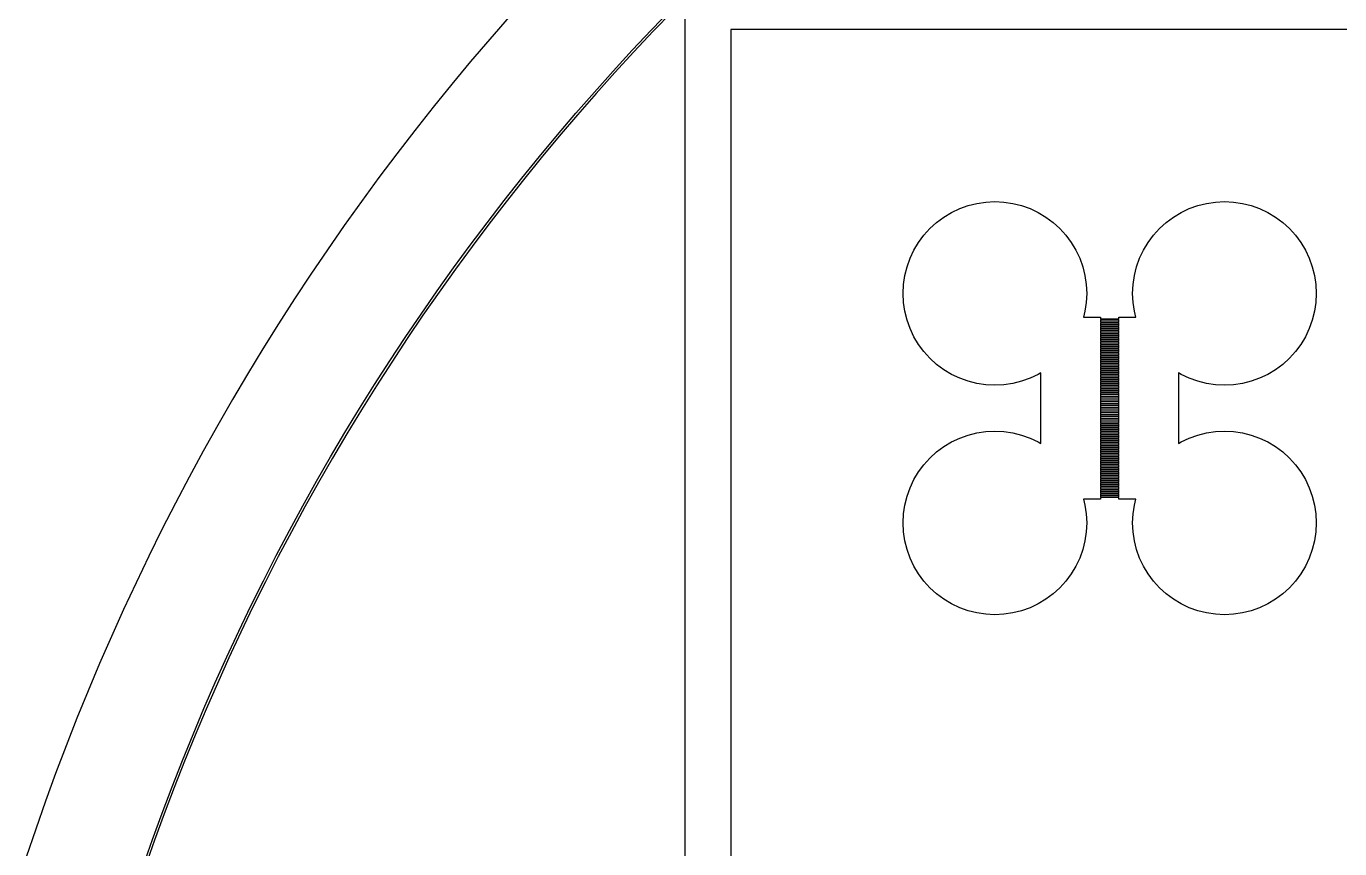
# Model space of a CAD drawing. Extents: x -18 to 85, y -20 to 85.
# Drawn here: x -17.6 to 11.01, y 48.9 to 66.82 of the extents above; entities that cross this region are included whole.
import ezdxf

# ---------------------------------------------------------------- set-up
doc = ezdxf.new("R2010")
doc.units = 0

msp = doc.modelspace()

# ---------------------------------------------------------------- linework, layer by layer
for p, q in [((-3.25, -2.75), (-3.25, 67.25)), ((-7.07965, 67.0268), (-7.50346, 66.5416)), ((-3.98045, 66.7443), (-3.55443, 67.1863)), ((-3.51865, 67.1514), (-3.94424, 66.7098)), ((-4.40103, 66.2971), (-3.98045, 66.7443)), ((-3.94424, 66.7098), (-4.3644, 66.263)), ((66.75, 66.75), (-2.25, 66.75)), ((-2.25, 66.75), (-2.25, -2.25)), ((-7.50346, 66.5416), (-7.92128, 66.0511)), ((-4.81607, 65.8447), (-4.40103, 66.2971)), ((-4.3644, 66.263), (-4.77902, 65.8112)), ((-7.92128, 66.0511), (-8.33304, 65.5556)), ((-5.22554, 65.3873), (-4.81607, 65.8447)), ((-4.77902, 65.8112), (-5.18808, 65.3542)), ((-8.33304, 65.5556), (-8.73869, 65.0551)), ((-5.62936, 64.925), (-5.22554, 65.3873)), ((-5.18808, 65.3542), (-5.59151, 64.8923)), ((-8.73869, 65.0551), (-9.13818, 64.5497)), ((-6.02748, 64.4577), (-5.62936, 64.925)), ((-5.59151, 64.8923), (-5.98923, 64.4255)), ((-9.13818, 64.5497), (-9.53143, 64.0393)), ((-6.41985, 63.9855), (-6.02748, 64.4577)), ((-5.98923, 64.4255), (-6.3812, 63.9538)), ((-9.53143, 64.0393), (-9.9184, 63.5242)), ((-6.80638, 63.5086), (-6.41985, 63.9855)), ((-6.3812, 63.9538), (-6.76733, 63.4773)), ((-9.9184, 63.5242), (-10.299, 63.0044)), ((-7.18703, 63.0269), (-6.80638, 63.5086)), ((-6.76733, 63.4773), (-7.14761, 62.9962)), ((-10.299, 63.0044), (-10.6732, 62.4799)), ((-7.56174, 62.5407), (-7.18703, 63.0269)), ((-7.14761, 62.9962), (-7.52194, 62.5104)), ((2.91943, 62.9139), (3.10983, 62.9616)), ((3.10983, 62.9616), (3.30397, 62.9904)), ((3.30397, 62.9904), (3.5, 63)), ((3.5, 63), (3.69604, 62.9904)), ((3.69604, 62.9904), (3.89018, 62.9616)), ((3.89018, 62.9616), (4.08058, 62.9139)), ((7.91942, 62.9139), (8.10982, 62.9616)), ((8.10982, 62.9616), (8.30396, 62.9904)), ((8.30396, 62.9904), (8.5, 63)), ((8.5, 63), (8.69603, 62.9904)), ((8.69603, 62.9904), (8.89017, 62.9616)), ((8.89017, 62.9616), (9.08057, 62.9139)), ((2.23122, 62.546), (2.38887, 62.6629)), ((2.38887, 62.6629), (2.55722, 62.7638)), ((2.55722, 62.7638), (2.73463, 62.8477)), ((2.73463, 62.8477), (2.91943, 62.9139)), ((4.08058, 62.9139), (4.26538, 62.8477)), ((4.26538, 62.8477), (4.44279, 62.7638)), ((4.44279, 62.7638), (4.61115, 62.6629)), ((4.61115, 62.6629), (4.7688, 62.546)), ((7.2312, 62.546), (7.38885, 62.6629)), ((7.38885, 62.6629), (7.55721, 62.7638)), ((7.55721, 62.7638), (7.73462, 62.8477)), ((7.73462, 62.8477), (7.91942, 62.9139)), ((9.08057, 62.9139), (9.26537, 62.8477)), ((9.26537, 62.8477), (9.44278, 62.7638)), ((9.44278, 62.7638), (9.61113, 62.6629)), ((9.61113, 62.6629), (9.76878, 62.546)), ((-10.6732, 62.4799), (-11.0409, 61.9509)), ((-7.93045, 62.0499), (-7.56174, 62.5407)), ((-7.52194, 62.5104), (-7.89029, 62.0201)), ((1.95398, 62.2688), (2.0858, 62.4142)), ((2.0858, 62.4142), (2.23122, 62.546)), ((4.7688, 62.546), (4.91422, 62.4142)), ((4.91422, 62.4142), (5.04604, 62.2688)), ((6.95396, 62.2688), (7.08578, 62.4142)), ((7.08578, 62.4142), (7.2312, 62.546)), ((9.76878, 62.546), (9.9142, 62.4142)), ((9.9142, 62.4142), (10.046, 62.2688)), ((1.73616, 61.9428), (1.83707, 62.1111)), ((1.83707, 62.1111), (1.95398, 62.2688)), ((5.04604, 62.2688), (5.16295, 62.1111)), ((5.16295, 62.1111), (5.26385, 61.9428)), ((6.73615, 61.9428), (6.83705, 62.1111)), ((6.83705, 62.1111), (6.95396, 62.2688)), ((10.046, 62.2688), (10.1629, 62.1111)), ((10.1629, 62.1111), (10.2638, 61.9428)), ((-11.0409, 61.9509), (-11.4021, 61.4174)), ((-8.29312, 61.5545), (-7.93045, 62.0499)), ((-7.89029, 62.0201), (-8.25259, 61.5252)), ((1.65225, 61.7654), (1.73616, 61.9428)), ((5.26385, 61.9428), (5.34776, 61.7654)), ((6.65224, 61.7654), (6.73615, 61.9428)), ((10.2638, 61.9428), (10.3477, 61.7654)), ((-8.64967, 61.0548), (-8.29312, 61.5545)), ((-8.25259, 61.5252), (-8.6088, 61.026)), ((1.53844, 61.3902), (1.58612, 61.5806)), ((1.58612, 61.5806), (1.65225, 61.7654)), ((5.34776, 61.7654), (5.41389, 61.5806)), ((5.41389, 61.5806), (5.46158, 61.3902)), ((6.53842, 61.3902), (6.58611, 61.5806)), ((6.58611, 61.5806), (6.65224, 61.7654)), ((10.3477, 61.7654), (10.4139, 61.5806)), ((10.4139, 61.5806), (10.4616, 61.3902)), ((-11.4021, 61.4174), (-11.7568, 60.8796)), ((1.50964, 61.196), (1.53844, 61.3902)), ((5.46158, 61.3902), (5.49037, 61.196)), ((6.50963, 61.196), (6.53842, 61.3902)), ((10.4616, 61.3902), (10.4904, 61.196)), ((-9.00008, 60.5507), (-8.64967, 61.0548)), ((-8.6088, 61.026), (-8.95885, 60.5224)), ((1.5, 61), (1.50964, 61.196)), ((1.50964, 60.804), (1.5, 61)), ((5.49037, 61.196), (5.5, 61)), ((5.5, 61), (5.49037, 60.804)), ((6.5, 61), (6.50963, 61.196)), ((6.50963, 60.804), (6.5, 61)), ((10.4904, 61.196), (10.5, 61)), ((10.5, 61), (10.4904, 60.804)), ((-11.7568, 60.8796), (-12.1048, 60.3374)), ((1.53844, 60.6098), (1.50964, 60.804)), ((5.49037, 60.804), (5.46158, 60.6098)), ((6.53842, 60.6098), (6.50963, 60.804)), ((10.4904, 60.804), (10.4616, 60.6098)), ((-9.34427, 60.0424), (-9.00008, 60.5507)), ((-8.95885, 60.5224), (-9.30269, 60.0146)), ((1.58612, 60.4194), (1.53844, 60.6098)), ((1.65225, 60.2346), (1.58612, 60.4194)), ((5.46158, 60.6098), (5.43031, 60.485)), ((5.43031, 60.485), (5.8, 60.485)), ((5.8, 60.485), (5.8, 60.445)), ((5.8, 60.445), (6.2, 60.445)), ((6.2, 60.435), (5.8, 60.435)), ((5.8, 60.435), (5.8, 60.405)), ((5.8, 60.405), (6.2, 60.405)), ((6.2, 60.395), (5.8, 60.395)), ((5.8, 60.395), (5.8, 60.365)), ((6.2, 60.445), (6.2, 60.485)), ((6.2, 60.485), (6.56969, 60.485)), ((6.2, 60.405), (6.2, 60.435)), ((6.2, 60.365), (6.2, 60.395)), ((6.56969, 60.485), (6.53842, 60.6098)), ((10.4139, 60.4194), (10.3477, 60.2346)), ((10.4616, 60.6098), (10.4139, 60.4194)), ((-12.1048, 60.3374), (-12.4461, 59.791)), ((1.73616, 60.0572), (1.65225, 60.2346)), ((5.8, 60.365), (6.2, 60.365)), ((6.2, 60.355), (5.8, 60.355)), ((5.8, 60.355), (5.8, 60.325)), ((5.8, 60.325), (6.2, 60.325)), ((6.2, 60.315), (5.8, 60.315)), ((5.8, 60.315), (5.8, 60.285)), ((5.8, 60.285), (6.2, 60.285)), ((6.2, 60.275), (5.8, 60.275)), ((5.8, 60.275), (5.8, 60.245)), ((5.8, 60.245), (6.2, 60.245)), ((6.2, 60.235), (5.8, 60.235)), ((5.8, 60.235), (5.8, 60.205)), ((5.8, 60.205), (6.2, 60.205)), ((6.2, 60.195), (5.8, 60.195)), ((5.8, 60.195), (5.8, 60.165)), ((5.8, 60.165), (6.2, 60.165)), ((6.2, 60.155), (5.8, 60.155)), ((5.8, 60.155), (5.8, 60.125)), ((5.8, 60.125), (6.2, 60.125)), ((6.2, 60.115), (5.8, 60.115)), ((5.8, 60.115), (5.8, 60.085)), ((6.2, 60.325), (6.2, 60.355)), ((6.2, 60.285), (6.2, 60.315)), ((6.2, 60.245), (6.2, 60.275)), ((6.2, 60.205), (6.2, 60.235)), ((6.2, 60.165), (6.2, 60.195)), ((6.2, 60.125), (6.2, 60.155)), ((6.2, 60.085), (6.2, 60.115)), ((10.3477, 60.2346), (10.2638, 60.0572)), ((-9.68219, 59.5299), (-9.34427, 60.0424)), ((-9.30269, 60.0146), (-9.64027, 59.5026)), ((1.83707, 59.8889), (1.73616, 60.0572)), ((1.95398, 59.7312), (1.83707, 59.8889)), ((5.8, 60.085), (6.2, 60.085)), ((6.2, 60.075), (5.8, 60.075)), ((5.8, 60.075), (5.8, 60.045)), ((5.8, 60.045), (6.2, 60.045)), ((6.2, 60.035), (5.8, 60.035)), ((5.8, 60.035), (5.8, 60.005)), ((5.8, 60.005), (6.2, 60.005)), ((6.2, 59.995), (5.8, 59.995)), ((5.8, 59.995), (5.8, 59.965)), ((5.8, 59.965), (6.2, 59.965)), ((6.2, 59.955), (5.8, 59.955)), ((5.8, 59.955), (5.8, 59.925)), ((5.8, 59.925), (6.2, 59.925)), ((6.2, 59.915), (5.8, 59.915)), ((5.8, 59.915), (5.8, 59.885)), ((5.8, 59.885), (6.2, 59.885)), ((6.2, 59.875), (5.8, 59.875)), ((5.8, 59.875), (5.8, 59.845)), ((5.8, 59.845), (6.2, 59.845)), ((6.2, 59.835), (5.8, 59.835)), ((5.8, 59.835), (5.8, 59.805)), ((5.8, 59.805), (6.2, 59.805)), ((6.2, 60.045), (6.2, 60.075)), ((6.2, 60.005), (6.2, 60.035)), ((6.2, 59.965), (6.2, 59.995)), ((6.2, 59.925), (6.2, 59.955)), ((6.2, 59.885), (6.2, 59.915)), ((6.2, 59.845), (6.2, 59.875)), ((6.2, 59.805), (6.2, 59.835)), ((10.1629, 59.8889), (10.046, 59.7312)), ((10.2638, 60.0572), (10.1629, 59.8889)), ((-12.4461, 59.791), (-12.7807, 59.2404)), ((-10.0138, 59.0132), (-9.68219, 59.5299)), ((2.0858, 59.5858), (1.95398, 59.7312)), ((2.23122, 59.454), (2.0858, 59.5858)), ((6.2, 59.795), (5.8, 59.795)), ((5.8, 59.795), (5.8, 59.765)), ((5.8, 59.765), (6.2, 59.765)), ((6.2, 59.755), (5.8, 59.755)), ((5.8, 59.755), (5.8, 59.725)), ((5.8, 59.725), (6.2, 59.725)), ((6.2, 59.715), (5.8, 59.715)), ((5.8, 59.715), (5.8, 59.685)), ((5.8, 59.685), (6.2, 59.685)), ((6.2, 59.675), (5.8, 59.675)), ((5.8, 59.675), (5.8, 59.645)), ((5.8, 59.645), (6.2, 59.645)), ((6.2, 59.635), (5.8, 59.635)), ((5.8, 59.635), (5.8, 59.605)), ((5.8, 59.605), (6.2, 59.605)), ((6.2, 59.595), (5.8, 59.595)), ((5.8, 59.595), (5.8, 59.565)), ((5.8, 59.565), (6.2, 59.565)), ((6.2, 59.555), (5.8, 59.555)), ((5.8, 59.555), (5.8, 59.525)), ((5.8, 59.525), (6.2, 59.525)), ((6.2, 59.515), (5.8, 59.515)), ((5.8, 59.515), (5.8, 59.485)), ((6.2, 59.765), (6.2, 59.795)), ((6.2, 59.725), (6.2, 59.755)), ((6.2, 59.685), (6.2, 59.715)), ((6.2, 59.645), (6.2, 59.675)), ((6.2, 59.605), (6.2, 59.635)), ((6.2, 59.565), (6.2, 59.595)), ((6.2, 59.525), (6.2, 59.555)), ((6.2, 59.485), (6.2, 59.515)), ((9.9142, 59.5858), (9.76878, 59.454)), ((10.046, 59.7312), (9.9142, 59.5858)), ((-12.7807, 59.2404), (-13.1086, 58.6858)), ((-9.64027, 59.5026), (-9.97156, 58.9865)), ((2.38887, 59.3371), (2.23122, 59.454)), ((2.55722, 59.2361), (2.38887, 59.3371)), ((2.73463, 59.1522), (2.55722, 59.2361)), ((4.44279, 59.2361), (4.26538, 59.1522)), ((4.5, 59.2704), (4.44279, 59.2361)), ((4.5, 57.7296), (4.5, 59.2704)), ((5.8, 59.485), (6.2, 59.485)), ((6.2, 59.475), (5.8, 59.475)), ((5.8, 59.475), (5.8, 59.445)), ((5.8, 59.445), (6.2, 59.445)), ((6.2, 59.435), (5.8, 59.435)), ((5.8, 59.435), (5.8, 59.405)), ((5.8, 59.405), (6.2, 59.405)), ((6.2, 59.395), (5.8, 59.395)), ((5.8, 59.395), (5.8, 59.365)), ((5.8, 59.365), (6.2, 59.365)), ((6.2, 59.355), (5.8, 59.355)), ((5.8, 59.355), (5.8, 59.325)), ((5.8, 59.325), (6.2, 59.325)), ((6.2, 59.315), (5.8, 59.315)), ((5.8, 59.315), (5.8, 59.285)), ((5.8, 59.285), (6.2, 59.285)), ((6.2, 59.275), (5.8, 59.275)), ((5.8, 59.275), (5.8, 59.245)), ((5.8, 59.245), (6.2, 59.245)), ((6.2, 59.235), (5.8, 59.235)), ((5.8, 59.235), (5.8, 59.205)), ((6.2, 59.445), (6.2, 59.475)), ((6.2, 59.405), (6.2, 59.435)), ((6.2, 59.365), (6.2, 59.395)), ((6.2, 59.325), (6.2, 59.355)), ((6.2, 59.285), (6.2, 59.315)), ((6.2, 59.245), (6.2, 59.275)), ((6.2, 59.205), (6.2, 59.235)), ((7.55721, 59.2361), (7.5, 59.2704)), ((7.5, 59.2704), (7.5, 57.7296)), ((7.73462, 59.1522), (7.55721, 59.2361)), ((9.44278, 59.2361), (9.26537, 59.1522)), ((9.61113, 59.3371), (9.44278, 59.2361)), ((9.76878, 59.454), (9.61113, 59.3371)), ((-10.339, 58.4926), (-10.0138, 59.0132)), ((-9.97156, 58.9865), (-10.2965, 58.4664)), ((2.91943, 59.0861), (2.73463, 59.1522)), ((3.10983, 59.0384), (2.91943, 59.0861)), ((3.30397, 59.0096), (3.10983, 59.0384)), ((3.5, 59), (3.30397, 59.0096)), ((3.69604, 59.0096), (3.5, 59)), ((3.89018, 59.0384), (3.69604, 59.0096)), ((4.08058, 59.0861), (3.89018, 59.0384)), ((4.26538, 59.1522), (4.08058, 59.0861)), ((5.8, 59.205), (6.2, 59.205)), ((6.2, 59.195), (5.8, 59.195)), ((5.8, 59.195), (5.8, 59.165)), ((5.8, 59.165), (6.2, 59.165)), ((6.2, 59.155), (5.8, 59.155)), ((5.8, 59.155), (5.8, 59.125)), ((5.8, 59.125), (6.2, 59.125)), ((6.2, 59.115), (5.8, 59.115)), ((5.8, 59.115), (5.8, 59.085)), ((5.8, 59.085), (6.2, 59.085)), ((6.2, 59.075), (5.8, 59.075)), ((5.8, 59.075), (5.8, 59.045)), ((5.8, 59.045), (6.2, 59.045)), ((6.2, 59.035), (5.8, 59.035)), ((5.8, 59.035), (5.8, 59.005)), ((5.8, 59.005), (6.2, 59.005)), ((6.2, 58.995), (5.8, 58.995)), ((5.8, 58.995), (5.8, 58.965)), ((5.8, 58.965), (6.2, 58.965)), ((6.2, 58.955), (5.8, 58.955)), ((5.8, 58.955), (5.8, 58.925)), ((6.2, 59.165), (6.2, 59.195)), ((6.2, 59.125), (6.2, 59.155)), ((6.2, 59.085), (6.2, 59.115)), ((6.2, 59.045), (6.2, 59.075)), ((6.2, 59.005), (6.2, 59.035)), ((6.2, 58.965), (6.2, 58.995)), ((6.2, 58.925), (6.2, 58.955)), ((7.91942, 59.0861), (7.73462, 59.1522)), ((8.10982, 59.0384), (7.91942, 59.0861)), ((8.30396, 59.0096), (8.10982, 59.0384)), ((8.5, 59), (8.30396, 59.0096)), ((8.69603, 59.0096), (8.5, 59)), ((8.89017, 59.0384), (8.69603, 59.0096)), ((9.08057, 59.0861), (8.89017, 59.0384)), ((9.26537, 59.1522), (9.08057, 59.0861)), ((-13.1086, 58.6858), (-13.4296, 58.1272)), ((5.8, 58.925), (6.2, 58.925)), ((6.2, 58.915), (5.8, 58.915)), ((5.8, 58.915), (5.8, 58.885)), ((5.8, 58.885), (6.2, 58.885)), ((6.2, 58.875), (5.8, 58.875)), ((5.8, 58.875), (5.8, 58.845)), ((5.8, 58.845), (6.2, 58.845)), ((6.2, 58.835), (5.8, 58.835)), ((5.8, 58.835), (5.8, 58.805)), ((5.8, 58.805), (6.2, 58.805)), ((6.2, 58.795), (5.8, 58.795)), ((5.8, 58.795), (5.8, 58.765)), ((5.8, 58.765), (6.2, 58.765)), ((6.2, 58.755), (5.8, 58.755)), ((5.8, 58.755), (5.8, 58.725)), ((5.8, 58.725), (6.2, 58.725)), ((6.2, 58.715), (5.8, 58.715)), ((5.8, 58.715), (5.8, 58.685)), ((5.8, 58.685), (6.2, 58.685)), ((6.2, 58.675), (5.8, 58.675)), ((5.8, 58.675), (5.8, 58.645)), ((6.2, 58.885), (6.2, 58.915)), ((6.2, 58.845), (6.2, 58.875)), ((6.2, 58.805), (6.2, 58.835)), ((6.2, 58.765), (6.2, 58.795)), ((6.2, 58.725), (6.2, 58.755)), ((6.2, 58.685), (6.2, 58.715)), ((6.2, 58.645), (6.2, 58.675)), ((-10.6579, 57.968), (-10.339, 58.4926)), ((-10.2965, 58.4664), (-10.615, 57.9423)), ((5.8, 58.645), (6.2, 58.645)), ((6.2, 58.635), (5.8, 58.635)), ((5.8, 58.635), (5.8, 58.605)), ((5.8, 58.605), (6.2, 58.605)), ((6.2, 58.595), (5.8, 58.595)), ((5.8, 58.595), (5.8, 58.565)), ((5.8, 58.565), (6.2, 58.565)), ((6.2, 58.555), (5.8, 58.555)), ((5.8, 58.555), (5.8, 58.525)), ((5.8, 58.525), (6.2, 58.525)), ((6.2, 58.515), (5.8, 58.515)), ((5.8, 58.515), (5.8, 58.485)), ((5.8, 58.485), (6.2, 58.485)), ((6.2, 58.475), (5.8, 58.475)), ((5.8, 58.475), (5.8, 58.445)), ((5.8, 58.445), (6.2, 58.445)), ((6.2, 58.435), (5.8, 58.435)), ((5.8, 58.435), (5.8, 58.405)), ((5.8, 58.405), (6.2, 58.405)), ((6.2, 58.395), (5.8, 58.395)), ((5.8, 58.395), (5.8, 58.365)), ((6.2, 58.605), (6.2, 58.635)), ((6.2, 58.565), (6.2, 58.595)), ((6.2, 58.525), (6.2, 58.555)), ((6.2, 58.485), (6.2, 58.515)), ((6.2, 58.445), (6.2, 58.475)), ((6.2, 58.405), (6.2, 58.435)), ((6.2, 58.365), (6.2, 58.395)), ((-13.4296, 58.1272), (-13.7437, 57.5646)), ((5.8, 58.365), (6.2, 58.365)), ((6.2, 58.355), (5.8, 58.355)), ((5.8, 58.355), (5.8, 58.325)), ((5.8, 58.325), (6.2, 58.325)), ((6.2, 58.315), (5.8, 58.315)), ((5.8, 58.315), (5.8, 58.285)), ((5.8, 58.285), (6.2, 58.285)), ((6.2, 58.275), (5.8, 58.275)), ((5.8, 58.275), (5.8, 58.245)), ((5.8, 58.245), (6.2, 58.245)), ((6.2, 58.235), (5.8, 58.235)), ((5.8, 58.235), (5.8, 58.205)), ((5.8, 58.205), (6.2, 58.205)), ((6.2, 58.195), (5.8, 58.195)), ((5.8, 58.195), (5.8, 58.165)), ((5.8, 58.165), (6.2, 58.165)), ((6.2, 58.155), (5.8, 58.155)), ((5.8, 58.155), (5.8, 58.125)), ((5.8, 58.125), (6.2, 58.125)), ((6.2, 58.115), (5.8, 58.115)), ((5.8, 58.115), (5.8, 58.085)), ((5.8, 58.085), (6.2, 58.085)), ((6.2, 58.325), (6.2, 58.355)), ((6.2, 58.285), (6.2, 58.315)), ((6.2, 58.245), (6.2, 58.275)), ((6.2, 58.205), (6.2, 58.235)), ((6.2, 58.165), (6.2, 58.195)), ((6.2, 58.125), (6.2, 58.155)), ((6.2, 58.085), (6.2, 58.115)), ((-10.9702, 57.4395), (-10.6579, 57.968)), ((-10.615, 57.9423), (-10.927, 57.4143)), ((2.55722, 57.7639), (2.73463, 57.8478)), ((2.73463, 57.8478), (2.91943, 57.9139)), ((2.91943, 57.9139), (3.10983, 57.9616)), ((3.10983, 57.9616), (3.30397, 57.9904)), ((3.30397, 57.9904), (3.5, 58)), ((3.5, 58), (3.69604, 57.9904)), ((3.69604, 57.9904), (3.89018, 57.9616)), ((3.89018, 57.9616), (4.08058, 57.9139)), ((4.08058, 57.9139), (4.26538, 57.8478)), ((4.26538, 57.8478), (4.44279, 57.7639)), ((6.2, 58.075), (5.8, 58.075)), ((5.8, 58.075), (5.8, 58.045)), ((5.8, 58.045), (6.2, 58.045)), ((6.2, 58.035), (5.8, 58.035)), ((5.8, 58.035), (5.8, 58.005)), ((5.8, 58.005), (6.2, 58.005)), ((6.2, 57.995), (5.8, 57.995)), ((5.8, 57.995), (5.8, 57.965)), ((5.8, 57.965), (6.2, 57.965)), ((6.2, 57.955), (5.8, 57.955)), ((5.8, 57.955), (5.8, 57.925)), ((5.8, 57.925), (6.2, 57.925)), ((6.2, 57.915), (5.8, 57.915)), ((5.8, 57.915), (5.8, 57.885)), ((5.8, 57.885), (6.2, 57.885)), ((6.2, 57.875), (5.8, 57.875)), ((5.8, 57.875), (5.8, 57.845)), ((5.8, 57.845), (6.2, 57.845)), ((6.2, 57.835), (5.8, 57.835)), ((5.8, 57.835), (5.8, 57.805)), ((5.8, 57.805), (6.2, 57.805)), ((6.2, 58.045), (6.2, 58.075)), ((6.2, 58.005), (6.2, 58.035)), ((6.2, 57.965), (6.2, 57.995)), ((6.2, 57.925), (6.2, 57.955)), ((6.2, 57.885), (6.2, 57.915)), ((6.2, 57.845), (6.2, 57.875)), ((6.2, 57.805), (6.2, 57.835)), ((7.55721, 57.7639), (7.73462, 57.8478)), ((7.73462, 57.8478), (7.91942, 57.9139)), ((7.91942, 57.9139), (8.10982, 57.9616)), ((8.10982, 57.9616), (8.30396, 57.9904)), ((8.30396, 57.9904), (8.5, 58)), ((8.5, 58), (8.69603, 57.9904)), ((8.69603, 57.9904), (8.89017, 57.9616)), ((8.89017, 57.9616), (9.08057, 57.9139)), ((9.08057, 57.9139), (9.26537, 57.8478)), ((9.26537, 57.8478), (9.44278, 57.7639)), ((-13.7437, 57.5646), (-14.0509, 56.9983)), ((2.0858, 57.4142), (2.23122, 57.546)), ((2.23122, 57.546), (2.38887, 57.6629)), ((2.38887, 57.6629), (2.55722, 57.7639)), ((4.44279, 57.7639), (4.5, 57.7296)), ((6.2, 57.795), (5.8, 57.795)), ((5.8, 57.795), (5.8, 57.765)), ((5.8, 57.765), (6.2, 57.765)), ((6.2, 57.755), (5.8, 57.755)), ((5.8, 57.755), (5.8, 57.725)), ((5.8, 57.725), (6.2, 57.725)), ((6.2, 57.715), (5.8, 57.715)), ((5.8, 57.715), (5.8, 57.685)), ((5.8, 57.685), (6.2, 57.685)), ((6.2, 57.675), (5.8, 57.675)), ((5.8, 57.675), (5.8, 57.645)), ((5.8, 57.645), (6.2, 57.645)), ((6.2, 57.635), (5.8, 57.635)), ((5.8, 57.635), (5.8, 57.605)), ((5.8, 57.605), (6.2, 57.605)), ((6.2, 57.595), (5.8, 57.595)), ((5.8, 57.595), (5.8, 57.565)), ((5.8, 57.565), (6.2, 57.565)), ((6.2, 57.555), (5.8, 57.555)), ((5.8, 57.555), (5.8, 57.525)), ((5.8, 57.525), (6.2, 57.525)), ((6.2, 57.515), (5.8, 57.515)), ((5.8, 57.515), (5.8, 57.485)), ((6.2, 57.765), (6.2, 57.795)), ((6.2, 57.725), (6.2, 57.755)), ((6.2, 57.685), (6.2, 57.715)), ((6.2, 57.645), (6.2, 57.675)), ((6.2, 57.605), (6.2, 57.635)), ((6.2, 57.565), (6.2, 57.595)), ((6.2, 57.525), (6.2, 57.555)), ((6.2, 57.485), (6.2, 57.515)), ((7.5, 57.7296), (7.55721, 57.7639)), ((9.44278, 57.7639), (9.61113, 57.6629)), ((9.61113, 57.6629), (9.76878, 57.546)), ((9.76878, 57.546), (9.9142, 57.4142)), ((-11.2761, 56.9072), (-10.9702, 57.4395)), ((-10.927, 57.4143), (-11.2326, 56.8826)), ((1.83707, 57.1111), (1.95398, 57.2688)), ((1.95398, 57.2688), (2.0858, 57.4142)), ((5.8, 57.485), (6.2, 57.485)), ((6.2, 57.475), (5.8, 57.475)), ((5.8, 57.475), (5.8, 57.445)), ((5.8, 57.445), (6.2, 57.445)), ((6.2, 57.435), (5.8, 57.435)), ((5.8, 57.435), (5.8, 57.405)), ((5.8, 57.405), (6.2, 57.405)), ((6.2, 57.395), (5.8, 57.395)), ((5.8, 57.395), (5.8, 57.365)), ((5.8, 57.365), (6.2, 57.365)), ((6.2, 57.355), (5.8, 57.355)), ((5.8, 57.355), (5.8, 57.325)), ((5.8, 57.325), (6.2, 57.325)), ((6.2, 57.315), (5.8, 57.315)), ((5.8, 57.315), (5.8, 57.285)), ((5.8, 57.285), (6.2, 57.285)), ((6.2, 57.275), (5.8, 57.275)), ((5.8, 57.275), (5.8, 57.245)), ((5.8, 57.245), (6.2, 57.245)), ((6.2, 57.235), (5.8, 57.235)), ((5.8, 57.235), (5.8, 57.205)), ((6.2, 57.445), (6.2, 57.475)), ((6.2, 57.405), (6.2, 57.435)), ((6.2, 57.365), (6.2, 57.395)), ((6.2, 57.325), (6.2, 57.355)), ((6.2, 57.285), (6.2, 57.315)), ((6.2, 57.245), (6.2, 57.275)), ((6.2, 57.205), (6.2, 57.235)), ((9.9142, 57.4142), (10.046, 57.2688)), ((10.046, 57.2688), (10.1629, 57.1111)), ((-14.0509, 56.9983), (-14.3511, 56.4283)), ((1.65225, 56.7654), (1.73616, 56.9428)), ((1.73616, 56.9428), (1.83707, 57.1111)), ((5.8, 57.205), (6.2, 57.205)), ((6.2, 57.195), (5.8, 57.195)), ((5.8, 57.195), (5.8, 57.165)), ((5.8, 57.165), (6.2, 57.165)), ((6.2, 57.155), (5.8, 57.155)), ((5.8, 57.155), (5.8, 57.125)), ((5.8, 57.125), (6.2, 57.125)), ((6.2, 57.115), (5.8, 57.115)), ((5.8, 57.115), (5.8, 57.085)), ((5.8, 57.085), (6.2, 57.085)), ((6.2, 57.075), (5.8, 57.075)), ((5.8, 57.075), (5.8, 57.045)), ((5.8, 57.045), (6.2, 57.045)), ((6.2, 57.035), (5.8, 57.035)), ((5.8, 57.035), (5.8, 57.005)), ((5.8, 57.005), (6.2, 57.005)), ((6.2, 56.995), (5.8, 56.995)), ((5.8, 56.995), (5.8, 56.965)), ((5.8, 56.965), (6.2, 56.965)), ((6.2, 56.955), (5.8, 56.955)), ((5.8, 56.955), (5.8, 56.925)), ((6.2, 57.165), (6.2, 57.195)), ((6.2, 57.125), (6.2, 57.155)), ((6.2, 57.085), (6.2, 57.115)), ((6.2, 57.045), (6.2, 57.075)), ((6.2, 57.005), (6.2, 57.035)), ((6.2, 56.965), (6.2, 56.995)), ((6.2, 56.925), (6.2, 56.955)), ((10.1629, 57.1111), (10.2638, 56.9428)), ((10.2638, 56.9428), (10.3477, 56.7654)), ((-11.5754, 56.3712), (-11.2761, 56.9072)), ((-11.2326, 56.8826), (-11.5316, 56.3471)), ((1.58612, 56.5806), (1.65225, 56.7654)), ((5.8, 56.925), (6.2, 56.925)), ((6.2, 56.915), (5.8, 56.915)), ((5.8, 56.915), (5.8, 56.885)), ((5.8, 56.885), (6.2, 56.885)), ((6.2, 56.875), (5.8, 56.875)), ((5.8, 56.875), (5.8, 56.845)), ((5.8, 56.845), (6.2, 56.845)), ((6.2, 56.835), (5.8, 56.835)), ((5.8, 56.835), (5.8, 56.805)), ((5.8, 56.805), (6.2, 56.805)), ((6.2, 56.795), (5.8, 56.795)), ((5.8, 56.795), (5.8, 56.765)), ((5.8, 56.765), (6.2, 56.765)), ((6.2, 56.755), (5.8, 56.755)), ((5.8, 56.755), (5.8, 56.725)), ((5.8, 56.725), (6.2, 56.725)), ((6.2, 56.715), (5.8, 56.715)), ((5.8, 56.715), (5.8, 56.685)), ((5.8, 56.685), (6.2, 56.685)), ((6.2, 56.675), (5.8, 56.675)), ((5.8, 56.675), (5.8, 56.645)), ((6.2, 56.885), (6.2, 56.915)), ((6.2, 56.845), (6.2, 56.875)), ((6.2, 56.805), (6.2, 56.835)), ((6.2, 56.765), (6.2, 56.795)), ((6.2, 56.725), (6.2, 56.755)), ((6.2, 56.685), (6.2, 56.715)), ((6.2, 56.645), (6.2, 56.675)), ((10.3477, 56.7654), (10.4139, 56.5806)), ((-14.3511, 56.4283), (-14.6443, 55.8546)), ((-11.8681, 55.8316), (-11.5754, 56.3712)), ((1.50964, 56.196), (1.53844, 56.3902)), ((1.53844, 56.3902), (1.58612, 56.5806)), ((5.8, 56.515), (5.43031, 56.515)), ((5.43031, 56.515), (5.46158, 56.3902)), ((5.46158, 56.3902), (5.49037, 56.196)), ((5.8, 56.645), (6.2, 56.645)), ((6.2, 56.635), (5.8, 56.635)), ((5.8, 56.635), (5.8, 56.605)), ((5.8, 56.605), (6.2, 56.605)), ((6.2, 56.595), (5.8, 56.595)), ((5.8, 56.595), (5.8, 56.565)), ((5.8, 56.565), (6.2, 56.565)), ((6.2, 56.555), (5.8, 56.555)), ((5.8, 56.555), (5.8, 56.515)), ((6.2, 56.605), (6.2, 56.635)), ((6.2, 56.565), (6.2, 56.595)), ((6.2, 56.515), (6.2, 56.555)), ((6.56969, 56.515), (6.2, 56.515)), ((6.50963, 56.196), (6.53842, 56.3902)), ((6.53842, 56.3902), (6.56969, 56.515)), ((10.4139, 56.5806), (10.4616, 56.3902)), ((10.4616, 56.3902), (10.4904, 56.196)), ((-11.5316, 56.3471), (-11.824, 55.808)), ((1.5, 56), (1.50964, 56.196)), ((5.49037, 56.196), (5.5, 56)), ((6.5, 56), (6.50963, 56.196)), ((10.4904, 56.196), (10.5, 56)), ((-14.6443, 55.8546), (-14.9304, 55.2773)), ((-12.1542, 55.2884), (-11.8681, 55.8316)), ((-11.824, 55.808), (-12.1098, 55.2654)), ((1.50964, 55.804), (1.5, 56)), ((1.53844, 55.6098), (1.50964, 55.804)), ((5.49037, 55.804), (5.46158, 55.6098)), ((5.5, 56), (5.49037, 55.804)), ((6.50963, 55.804), (6.5, 56)), ((6.53842, 55.6098), (6.50963, 55.804)), ((10.4904, 55.804), (10.4616, 55.6098)), ((10.5, 56), (10.4904, 55.804)), ((1.58612, 55.4194), (1.53844, 55.6098)), ((5.46158, 55.6098), (5.41389, 55.4194)), ((6.58611, 55.4194), (6.53842, 55.6098)), ((10.4616, 55.6098), (10.4139, 55.4194)), ((-14.9304, 55.2773), (-15.2094, 54.6966)), ((-12.4335, 54.7418), (-12.1542, 55.2884)), ((-12.1098, 55.2654), (-12.3889, 54.7193)), ((1.65225, 55.2346), (1.58612, 55.4194)), ((1.73616, 55.0572), (1.65225, 55.2346)), ((5.34776, 55.2346), (5.26385, 55.0572)), ((5.41389, 55.4194), (5.34776, 55.2346)), ((6.65224, 55.2346), (6.58611, 55.4194)), ((6.73615, 55.0572), (6.65224, 55.2346)), ((10.3477, 55.2346), (10.2638, 55.0572)), ((10.4139, 55.4194), (10.3477, 55.2346)), ((1.83707, 54.8889), (1.73616, 55.0572)), ((5.26385, 55.0572), (5.16295, 54.8889)), ((6.83705, 54.8889), (6.73615, 55.0572)), ((10.2638, 55.0572), (10.1629, 54.8889)), ((-15.2094, 54.6966), (-15.4813, 54.1125)), ((-12.7062, 54.1918), (-12.4335, 54.7418)), ((-12.3889, 54.7193), (-12.6613, 54.1698)), ((1.95398, 54.7312), (1.83707, 54.8889)), ((2.0858, 54.5858), (1.95398, 54.7312)), ((5.04604, 54.7312), (4.91422, 54.5858)), ((5.16295, 54.8889), (5.04604, 54.7312)), ((6.95396, 54.7312), (6.83705, 54.8889)), ((7.08578, 54.5858), (6.95396, 54.7312)), ((10.046, 54.7312), (9.9142, 54.5858)), ((10.1629, 54.8889), (10.046, 54.7312)), ((2.23122, 54.454), (2.0858, 54.5858)), ((2.38887, 54.3371), (2.23122, 54.454)), ((4.7688, 54.454), (4.61115, 54.3371)), ((4.91422, 54.5858), (4.7688, 54.454)), ((7.2312, 54.454), (7.08578, 54.5858)), ((7.38885, 54.3371), (7.2312, 54.454)), ((9.76878, 54.454), (9.61113, 54.3371)), ((9.9142, 54.5858), (9.76878, 54.454)), ((-15.4813, 54.1125), (-15.746, 53.5252)), ((-12.9721, 53.6384), (-12.7062, 54.1918)), ((-12.6613, 54.1698), (-12.9269, 53.6171)), ((2.55722, 54.2362), (2.38887, 54.3371)), ((2.73463, 54.1523), (2.55722, 54.2362)), ((2.91943, 54.0861), (2.73463, 54.1523)), ((3.10983, 54.0384), (2.91943, 54.0861)), ((4.08058, 54.0861), (3.89018, 54.0384)), ((4.26538, 54.1523), (4.08058, 54.0861)), ((4.44279, 54.2362), (4.26538, 54.1523)), ((4.61115, 54.3371), (4.44279, 54.2362)), ((7.55721, 54.2362), (7.38885, 54.3371)), ((7.73462, 54.1523), (7.55721, 54.2362)), ((7.91942, 54.0861), (7.73462, 54.1523)), ((8.10982, 54.0384), (7.91942, 54.0861)), ((9.08057, 54.0861), (8.89017, 54.0384)), ((9.26537, 54.1523), (9.08057, 54.0861)), ((9.44278, 54.2362), (9.26537, 54.1523)), ((9.61113, 54.3371), (9.44278, 54.2362)), ((3.30397, 54.0096), (3.10983, 54.0384)), ((3.5, 54), (3.30397, 54.0096)), ((3.69604, 54.0096), (3.5, 54)), ((3.89018, 54.0384), (3.69604, 54.0096)), ((8.30396, 54.0096), (8.10982, 54.0384)), ((8.5, 54), (8.30396, 54.0096)), ((8.69603, 54.0096), (8.5, 54)), ((8.89017, 54.0384), (8.69603, 54.0096)), ((-15.746, 53.5252), (-16.0035, 52.9346)), ((-13.2311, 53.0819), (-12.9721, 53.6384)), ((-12.9269, 53.6171), (-13.1857, 53.0611)), ((-16.0035, 52.9346), (-16.2537, 52.3409)), ((-13.4833, 52.5222), (-13.2311, 53.0819)), ((-13.1857, 53.0611), (-13.4376, 52.5019)), ((-13.7287, 51.9594), (-13.4833, 52.5222)), ((-13.4376, 52.5019), (-13.6827, 51.9397)), ((-16.2537, 52.3409), (-16.4966, 51.7441)), ((-13.9671, 51.3937), (-13.7287, 51.9594)), ((-13.6827, 51.9397), (-13.9209, 51.3746)), ((-16.4966, 51.7441), (-16.7321, 51.1445)), ((-14.1985, 50.8251), (-13.9671, 51.3937)), ((-13.9209, 51.3746), (-14.1521, 50.8066)), ((-16.7321, 51.1445), (-16.9603, 50.542)), ((-14.423, 50.2537), (-14.1985, 50.8251)), ((-14.1521, 50.8066), (-14.3763, 50.2357)), ((-16.9603, 50.542), (-17.1811, 49.9367)), ((-14.6404, 49.6796), (-14.423, 50.2537)), ((-14.3763, 50.2357), (-14.5935, 49.6622)), ((-17.1811, 49.9367), (-17.3944, 49.3288)), ((-14.8507, 49.1029), (-14.6404, 49.6796)), ((-14.5935, 49.6622), (-14.8037, 49.0861)), ((-17.3944, 49.3288), (-17.6002, 48.7183)), ((-15.054, 48.5236), (-14.8507, 49.1029)), ((-14.8037, 49.0861), (-15.0067, 48.5074))]:
    msp.add_line(p, q)

doc.saveas('drawing.dxf')
